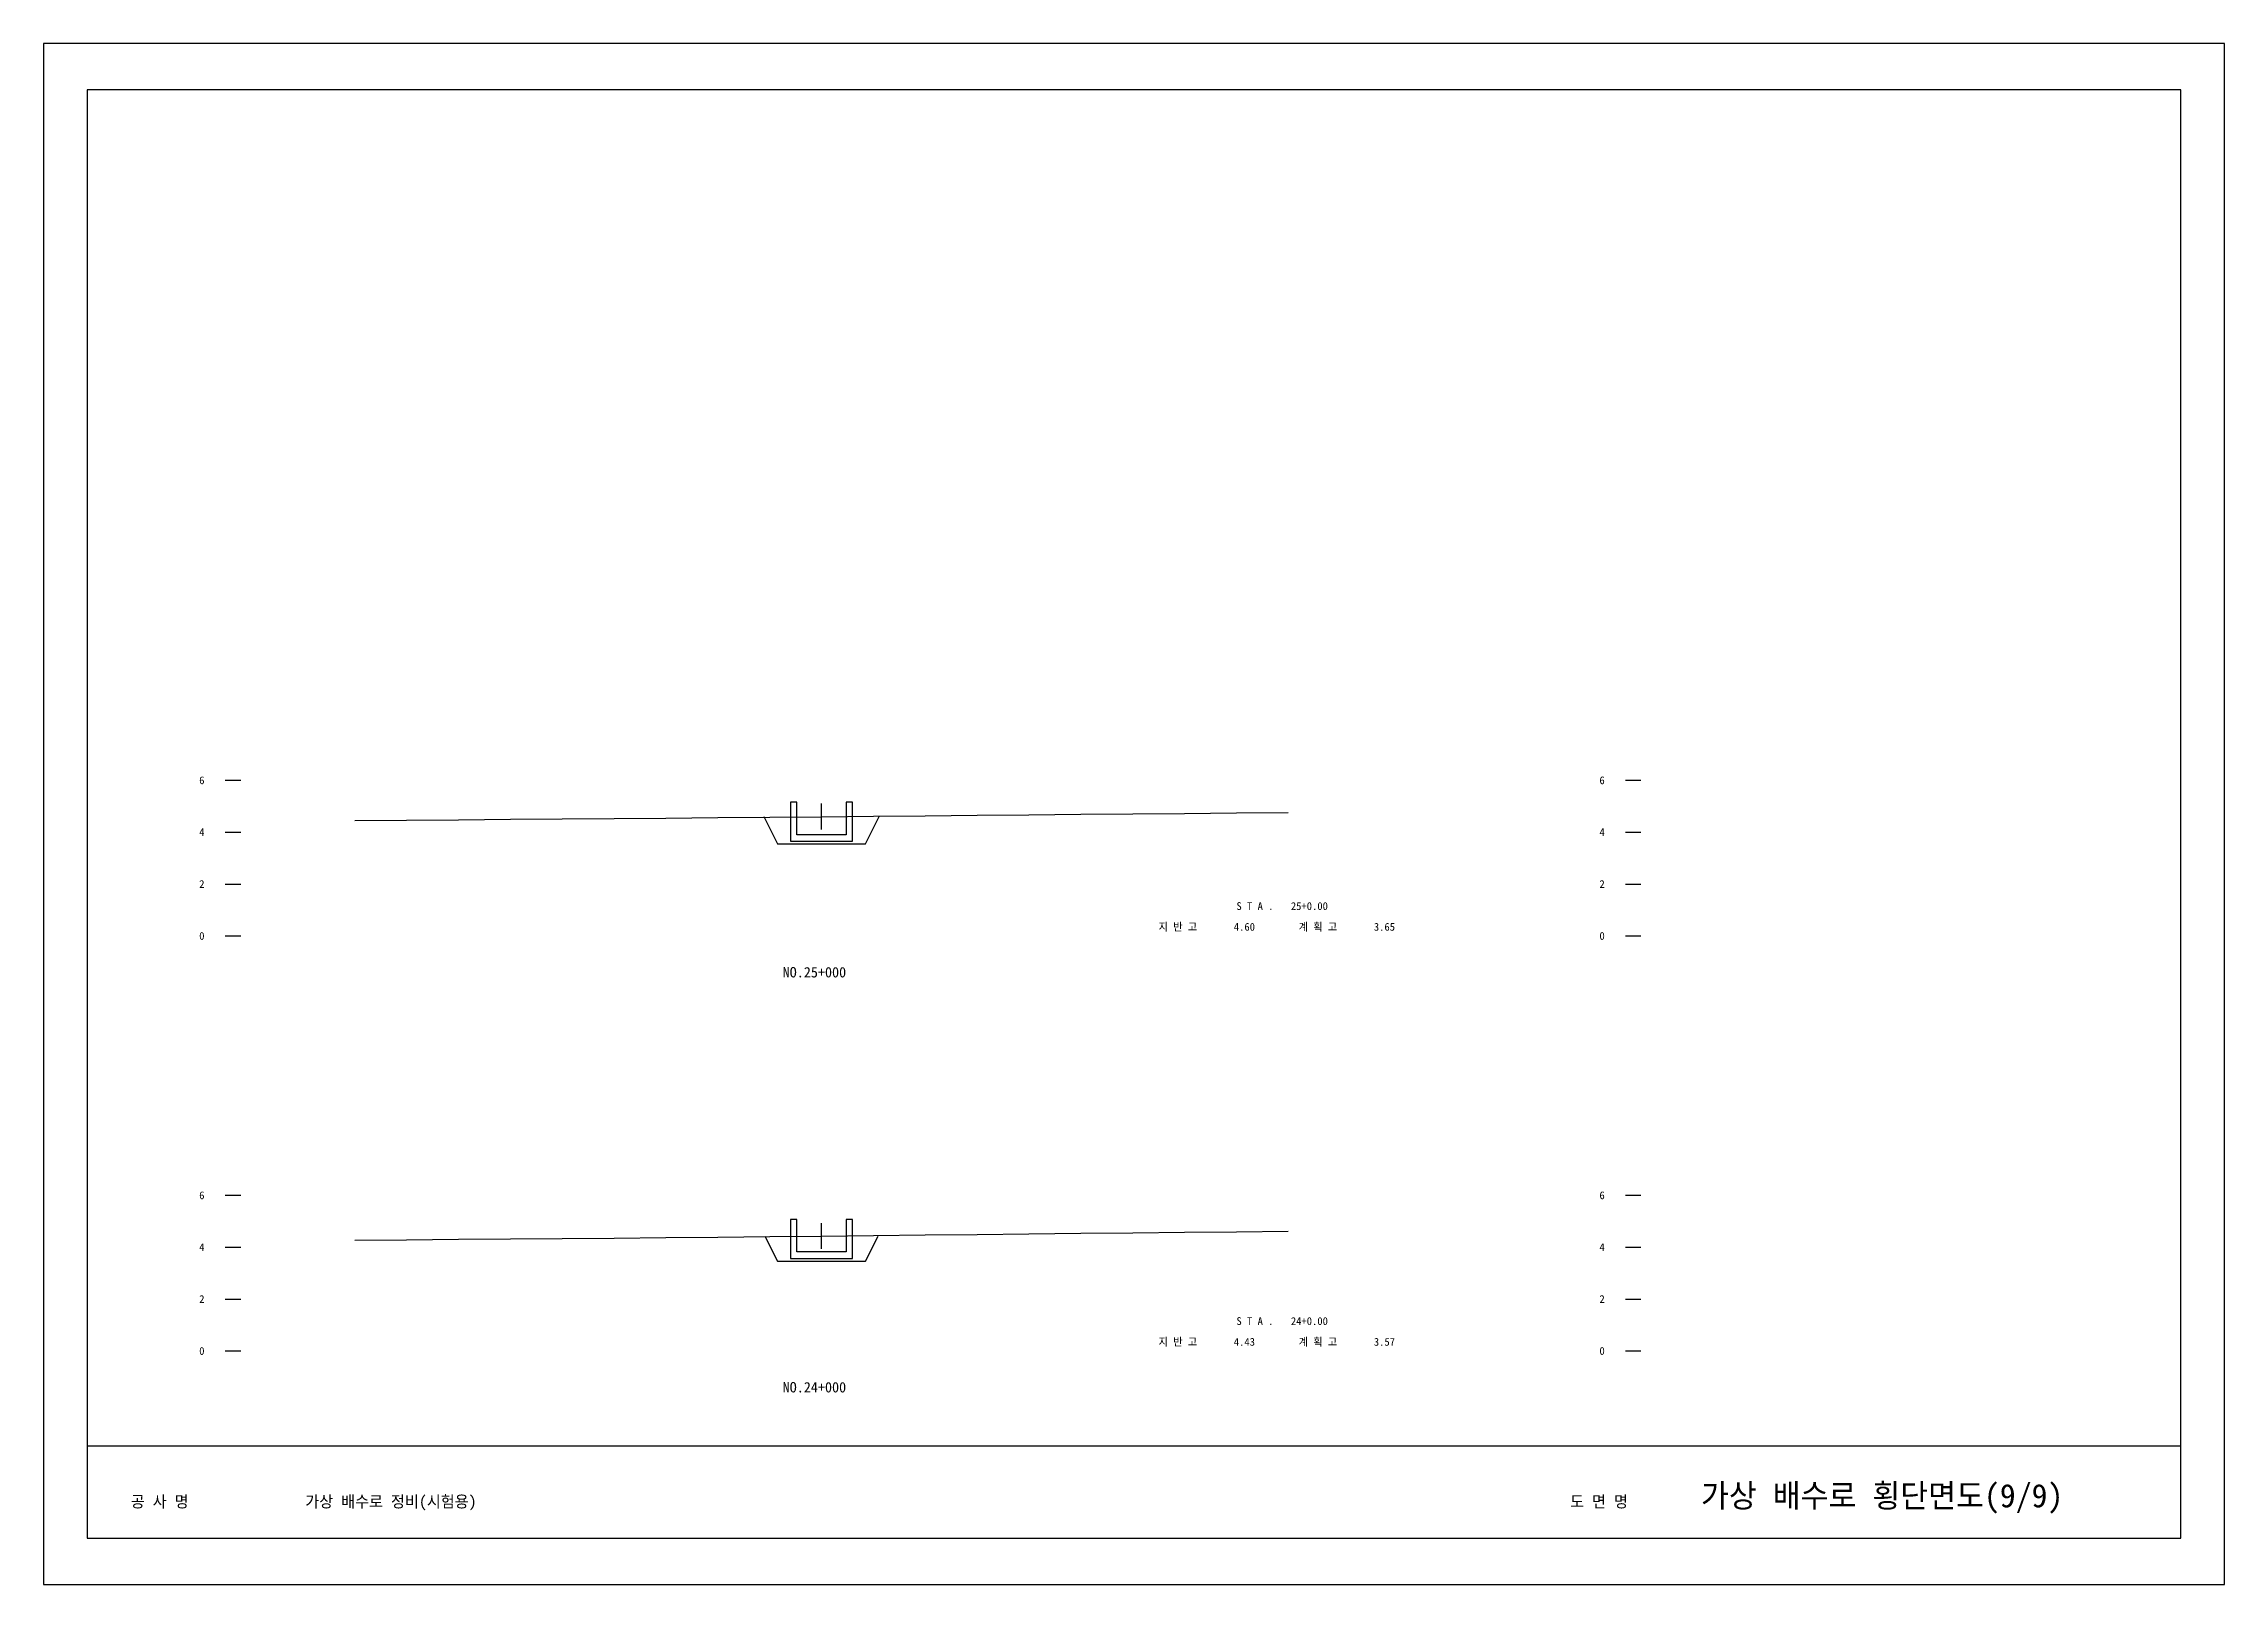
# Model space of a CAD drawing. Header units: millimetres. Extents: x 20000 to 30844, y 0 to 659.
# Drawn here: x 30760 to 30844.1, y 0 to 59.4 of the extents above; entities that cross this region are included whole.
import ezdxf

# ---------------------------------------------------------------- set-up
doc = ezdxf.new("R2010")
doc.units = ezdxf.units.MM
for name, color, linetype in [('dt1', 7, 'Continuous'), ('FORM', 7, 'Continuous'), ('GROUND', 3, 'Continuous'), ('STATION', 2, 'Continuous'), ('TICK', 1, 'Continuous'), ('계획선', 5, 'Continuous'), ('구조물', 4, 'Continuous')]:
    doc.layers.add(name, color=color, linetype=linetype)

msp = doc.modelspace()

# ---------------------------------------------------------------- linework, layer by layer
at = {"layer": 'dt1'}
for p, q in [((30767, 31), (30767.6, 31)), ((30821, 31), (30821.6, 31)), ((30767, 29), (30767.6, 29)), ((30821, 29), (30821.6, 29)), ((30767, 27), (30767.6, 27)), ((30821, 27), (30821.6, 27)), ((30767, 25), (30767.6, 25)), ((30821, 25), (30821.6, 25)), ((30767, 15), (30767.6, 15)), ((30821, 15), (30821.6, 15)), ((30767, 13), (30767.6, 13)), ((30821, 13), (30821.6, 13)), ((30767, 11), (30767.6, 11)), ((30821, 11), (30821.6, 11)), ((30767, 9), (30767.6, 9)), ((30821, 9), (30821.6, 9))]:
    msp.add_line(p, q, dxfattribs=at)
at = {"layer": 'FORM'}
msp.add_line((30761.682, 5.346), (30842.418, 5.346), dxfattribs=at)
for points in [[(30760, 0), (30844.1, 0), (30844.1, 59.4), (30760, 59.4)], [(30761.682, 1.782), (30842.418, 1.782), (30842.418, 57.618), (30761.682, 57.618)]]:
    msp.add_lwpolyline(points, close=True, dxfattribs=at)
at = {"layer": 'GROUND'}
for points in [[(30772, 29.455), (30774, 29.468), (30776, 29.481), (30778, 29.495), (30780, 29.511), (30782, 29.527), (30784, 29.543), (30786, 29.561), (30788, 29.578), (30790, 29.597), (30792, 29.615), (30794, 29.633), (30796, 29.652), (30798, 29.671), (30800, 29.689), (30802, 29.707), (30804, 29.725), (30806, 29.742), (30808, 29.758)], [(30772, 13.275), (30774, 13.288), (30776, 13.303), (30778, 13.318), (30780, 13.335), (30782, 13.352), (30784, 13.37), (30786, 13.389), (30788, 13.409), (30790, 13.429), (30792, 13.45), (30794, 13.471), (30796, 13.492), (30798, 13.513), (30800, 13.534), (30802, 13.555), (30804, 13.576), (30806, 13.596), (30808, 13.616)]]:
    msp.add_lwpolyline(points, dxfattribs=at)
at = {"layer": 'TICK'}
for p, q in [((30790, 29.1), (30790, 30.1)), ((30790, 12.93), (30790, 13.93))]:
    msp.add_line(p, q, dxfattribs=at)
at = {"layer": '계획선'}
for points in [[(30787.775, 29.6), (30788.3, 28.55), (30791.7, 28.55), (30792.225, 29.6)], [(30787.818, 13.43), (30788.3, 12.466), (30791.7, 12.466), (30792.182, 13.43)]]:
    msp.add_lwpolyline(points, dxfattribs=at)
at = {"layer": '구조물'}
for points in [[(30788.8, 28.65), (30791.2, 28.65), (30791.2, 30.15), (30790.95, 30.15), (30790.95, 28.9), (30789.05, 28.9), (30789.05, 30.15), (30788.8, 30.15)], [(30788.8, 12.566), (30791.2, 12.566), (30791.2, 14.066), (30790.95, 14.066), (30790.95, 12.816), (30789.05, 12.816), (30789.05, 14.066), (30788.8, 14.066)]]:
    msp.add_lwpolyline(points, close=True, dxfattribs=at)

# ---------------------------------------------------------------- texts
for s, p in [('S T A .', (30806, 26)), ('25+0.00', (30808.1, 26)), ('지 반 고', (30803, 25.2)), ('4.60', (30805.9, 25.2)), ('계 획 고', (30808.4, 25.2)), ('3.65', (30811.3, 25.2)), ('S T A .', (30806, 10)), ('24+0.00', (30808.1, 10)), ('지 반 고', (30803, 9.2)), ('4.43', (30805.9, 9.2)), ('계 획 고', (30808.4, 9.2)), ('3.57', (30811.3, 9.2))]:
    msp.add_text(s, height=0.3).set_placement(p)
at = {"layer": 'dt1'}
for s, p in [('6', (30766, 30.85)), ('6', (30820, 30.85)), ('4', (30766, 28.85)), ('4', (30820, 28.85)), ('2', (30766, 26.85)), ('2', (30820, 26.85)), ('0', (30766, 24.85)), ('0', (30820, 24.85)), ('6', (30766, 14.85)), ('6', (30820, 14.85)), ('4', (30766, 12.85)), ('4', (30820, 12.85)), ('2', (30766, 10.85)), ('2', (30820, 10.85)), ('0', (30766, 8.85)), ('0', (30820, 8.85))]:
    msp.add_text(s, height=0.3, dxfattribs=at).set_placement(p)
at = {"layer": 'FORM'}
for s, height, p in [('공 사 명', 0.45, (30763.364, 2.97)), ('가상 배수로 정비(시험용)', 0.45, (30770.092, 2.97)), ('도 면 명', 0.45, (30818.87, 2.97)), ('가상 배수로 횡단면도(9/9)', 0.9, (30823.916, 2.97))]:
    msp.add_text(s, height=height, dxfattribs=at).set_placement(p)
at = {"layer": 'STATION'}
for s, p in [('NO.25+000', (30788.5, 23.4)), ('NO.24+000', (30788.5, 7.4))]:
    msp.add_text(s, height=0.4, dxfattribs=at).set_placement(p)

doc.saveas('drawing.dxf')
